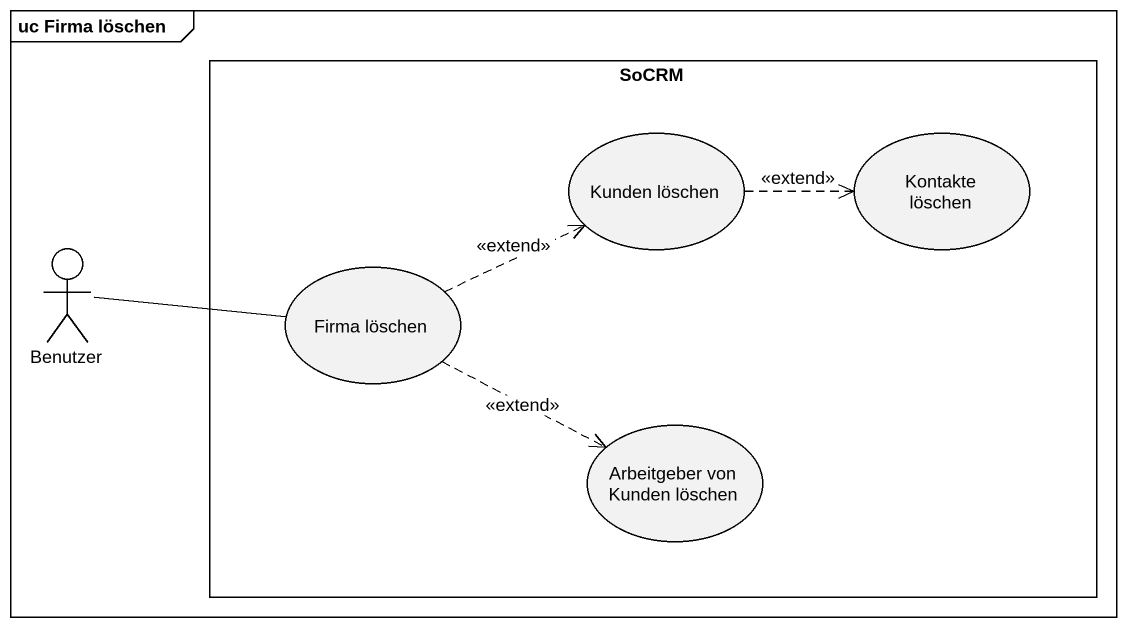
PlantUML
@startuml
mainframe uc Firma löschen
rectangle SoCRM {
  usecase "Kunden löschen" as Kunden_löschen
  usecase "Kontakte löschen" as Kontakte_löschen
  usecase "Firma löschen" as Firma_löschen
  usecase "Arbeitgeber von Kunden löschen" as Arbeitgeber_von_Kunden
}
actor Benutzer
Kunden_löschen .right.> Kontakte_löschen : <<extend>>
Benutzer -right- Firma_löschen
Firma_löschen .right.> Kunden_löschen : <<extend>>
Firma_löschen .right.> Arbeitgeber_von_Kunden : <<extend>>
@enduml
